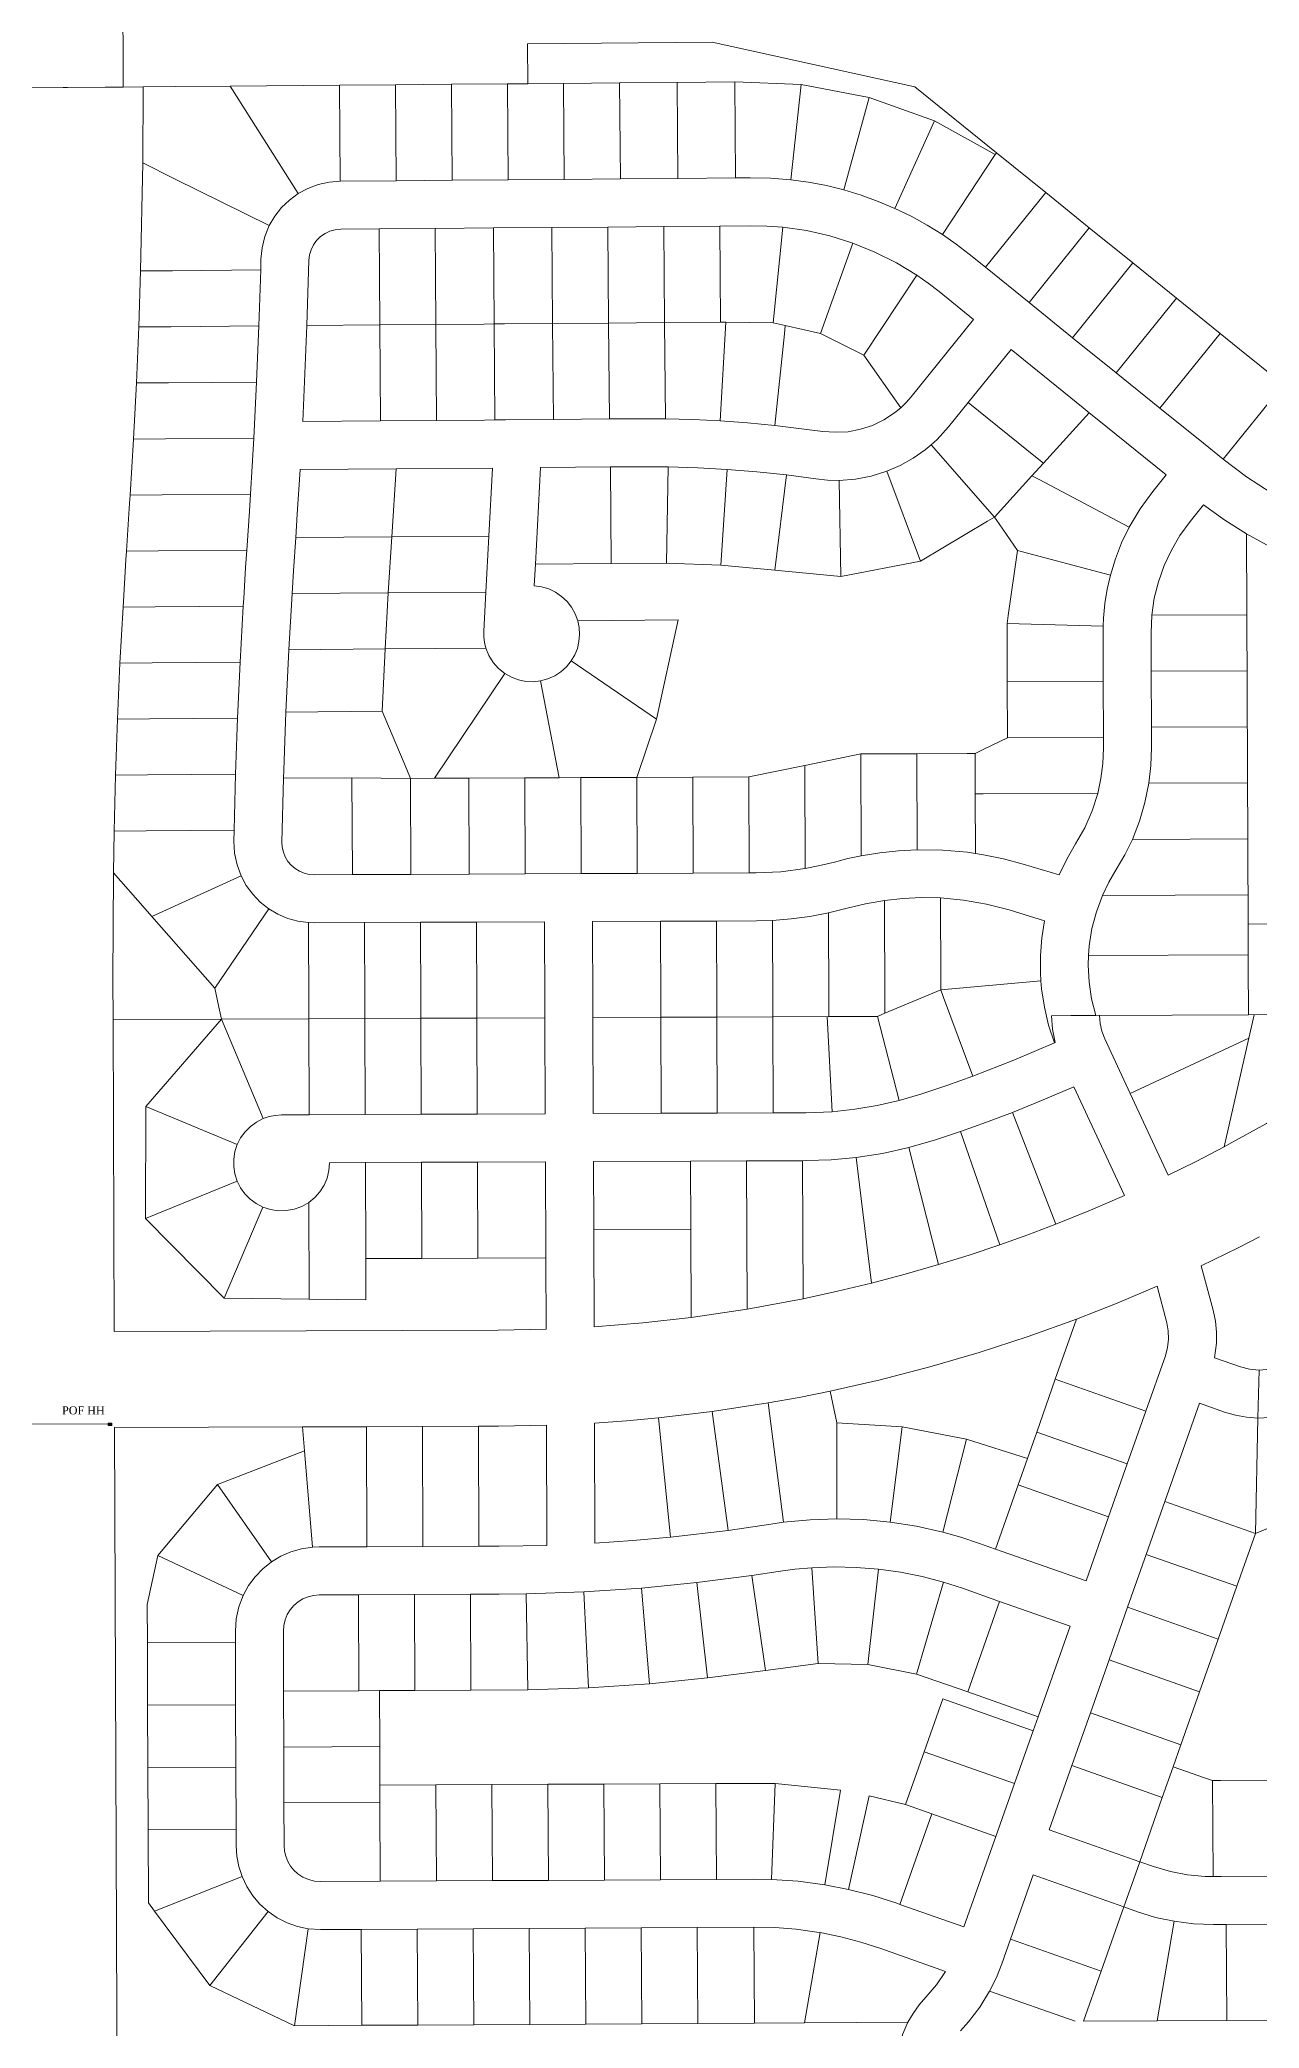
# Model space of a CAD drawing. Header units: feet. Extents: x 865220 to 2841409, y -2240498 to 948907.
# Drawn here: x 2838756 to 2840280, y 944791 to 947277 of the extents above; entities that cross this region are included whole.
import ezdxf
from ezdxf.enums import TextEntityAlignment as Align
from ezdxf.lldxf.tags import DXFTag

# ---------------------------------------------------------------- set-up
doc = ezdxf.new("R2010")
doc.units = ezdxf.units.FT
doc.header["$LTSCALE"] = 0.015
doc.header["$MEASUREMENT"] = 0
for name, color, linetype in [('Dakota County Parcels', 7, 'Continuous'), ('F1', 112, 'F1'), ('TELEPHONE STRUCT-EX', 30, 'Continuous'), ('TELEPHONE STRUCT-PROP', 6, 'Continuous')]:
    doc.layers.add(name, color=color, linetype=linetype)
doc.layers.add('RUNNING LINE (UNDERGROUND)', color=10, linetype='Continuous', lineweight=40)
doc.styles.add('Line', font='txt.shx', dxfattribs={"height": 3})
doc.styles.get("Standard").update_dxf_attribs({"font": 'times.ttf'})
doc.styles.add('Utilities', font='arial.ttf', dxfattribs={"height": 2.5})
tags = doc.linetypes.add('F1', pattern='A,15,-5,["F1",Line,S=1.5,R=0,X=0,Y=-1.5],-12', length=32).pattern_tags.tags
tags[6] = DXFTag(74, 10)

# ---------------------------------------------------------------- blocks, each defined once
blk = doc.blocks.new('EX HH')
at = {"lineweight": 5, "ltscale": 40, "true_color": 0xffffff}
h = blk.add_hatch(color=7, dxfattribs=at)
h.dxf.hatch_style = 1
h.paths.add_polyline_path([(-0.061, -0.031, 0.414214), (-0.046, -0.046), (0.046, -0.046, 0.414214), (0.061, -0.031), (0.061, 0.031, 0.414214), (0.046, 0.046), (-0.046, 0.046, 0.414214), (-0.061, 0.031)])
at = {"color": 30, "lineweight": 5, "const_width": 0.005, "flags": 128}
blk.add_lwpolyline([(-0.061, 0.031), (-0.061, -0.031, 0.414214), (-0.046, -0.046), (0.046, -0.046, 0.414214), (0.061, -0.031), (0.061, 0.031, 0.414214), (0.046, 0.046), (-0.046, 0.046, 0.414214)], format="xyb", close=True, dxfattribs=at)
at = {"layer": 'RUNNING LINE (UNDERGROUND)', "color": 7, "lineweight": 5, "flags": 128}
blk.add_lwpolyline([(-0.054, 0.031), (-0.054, -0.031, 0.414214), (-0.046, -0.038), (0.046, -0.038, 0.414214), (0.054, -0.031), (0.054, 0.031, 0.414214), (0.046, 0.038), (-0.046, 0.038, 0.414214)], format="xyb", close=True, dxfattribs=at)
at = {"layer": 'TELEPHONE STRUCT-PROP', "color": 30, "lineweight": 5, "style": 'Utilities'}
blk.add_text('HH', height=0.05, dxfattribs=at).set_placement((0, 0), align=Align.MIDDLE_CENTER)

msp = doc.modelspace()

# ---------------------------------------------------------------- linework, layer by layer
at = {"layer": 'Dakota County Parcels', "lineweight": 5}
for p, q in [((2838860.2, 947237.1), (2838859.7, 947370.7)), ((2839365.6, 947271.7), (2839596.5, 947273.7)), ((2839366, 947221.7), (2839365.6, 947271.7)), ((2839596.5, 947273.7), (2839850, 947217.8)), ((2838860.3, 947217.5), (2838860.2, 947237.1)), ((2838994.1, 947218.6), (2839130.8, 947219.8)), ((2839130.8, 947219.8), (2839200.7, 947220.4)), ((2839130.8, 947219.8), (2839131.8, 947099.8)), ((2839200.7, 947220.4), (2839270.7, 947221)), ((2839200.7, 947220.4), (2839201.7, 947100.4)), ((2839270.7, 947221), (2839340.7, 947221.5)), ((2839270.7, 947221), (2839271.7, 947101)), ((2839340.7, 947221.5), (2839366, 947221.7)), ((2839340.7, 947221.5), (2839341.7, 947101.6)), ((2839366, 947221.7), (2839410.7, 947222.1)), ((2839410.7, 947222.1), (2839480.8, 947222.7)), ((2839410.7, 947222.1), (2839411.7, 947102.2)), ((2839480.8, 947222.7), (2839552.8, 947223.3)), ((2839480.8, 947222.7), (2839481.8, 947102.7)), ((2839552.8, 947223.3), (2839624.8, 947223.9)), ((2839552.8, 947223.3), (2839553.8, 947103.3)), ((2839624.8, 947223.9), (2839707.7, 947220.8)), ((2839624.8, 947223.9), (2839625.8, 947103.9)), ((2839707.7, 947220.8), (2839694.7, 947101.6)), ((2839707.7, 947220.8), (2839792.9, 947204.6)), ((2838885.3, 947217.7), (2838743.3, 947216.5)), ((2838884.8, 947122.7), (2838885.3, 947217.7)), ((2838885.3, 947217.7), (2838925.3, 947218.1)), ((2838925.3, 947218.1), (2838994.1, 947218.6)), ((2838994.1, 947218.6), (2839079.1, 947084.3)), ((2839792.9, 947204.6), (2839761.3, 947088.9)), ((2839792.9, 947204.6), (2839874.5, 947175.2)), ((2839850, 947217.8), (2839951.9, 947135.4)), ((2839874.5, 947175.2), (2839825.1, 947065.9)), ((2839874.5, 947175.2), (2839950.5, 947133.3)), ((2838882.2, 946987.7), (2838884.8, 947122.7)), ((2838884.8, 947122.7), (2838924.6, 947103)), ((2839950.5, 947133.3), (2839884.5, 947033.1)), ((2839951.9, 947135.4), (2839950.5, 947133.3)), ((2839951.9, 947135.4), (2840013.6, 947085.6)), ((2838924.6, 947103), (2839043, 947044.3)), ((2839131.8, 947099.8), (2839201.7, 947100.4)), ((2839131.8, 947099.8), (2839131.8, 947099.8)), ((2839201.7, 947100.4), (2839271.7, 947101)), ((2839271.7, 947101), (2839341.7, 947101.6)), ((2839341.7, 947101.6), (2839411.7, 947102.2)), ((2839411.7, 947102.2), (2839481.8, 947102.7)), ((2839481.8, 947102.7), (2839553.8, 947103.3)), ((2839553.8, 947103.3), (2839625.8, 947103.9)), ((2839625.8, 947103.9), (2839644.2, 947104.1)), ((2840013.6, 947085.6), (2839938.2, 946992.3)), ((2840013.6, 947085.6), (2840068, 947041.7)), ((2839132.3, 947039.8), (2839180.2, 947040.2)), ((2839180.2, 947040.2), (2839250.2, 947040.8)), ((2839180.2, 947040.2), (2839181.2, 946920.2)), ((2839250.2, 947040.8), (2839323.1, 947041.4)), ((2839250.2, 947040.8), (2839251.2, 946920.8)), ((2839323.1, 947041.4), (2839396.1, 947042)), ((2839323.1, 947041.4), (2839324.1, 946921.4)), ((2839396.1, 947042), (2839466.1, 947042.6)), ((2839396.1, 947042), (2839397.1, 946922)), ((2839466.1, 947042.6), (2839536.1, 947043.2)), ((2839466.1, 947042.6), (2839467.1, 946922.6)), ((2839536.1, 947043.2), (2839606.1, 947043.8)), ((2839536.1, 947043.2), (2839537.1, 946923.2)), ((2839606.1, 947043.8), (2839607.1, 946923.8)), ((2839672.9, 946922.9), (2839684.9, 947042.3)), ((2839731.9, 946909.6), (2839772.3, 947022.6)), ((2840068, 947041.7), (2839992.7, 946948.3)), ((2840068, 947041.7), (2840122.5, 946997.7)), ((2839032.3, 946988.9), (2839032.6, 947002.4)), ((2839090.1, 946919.5), (2839092.6, 947000.9)), ((2839938.2, 946992.3), (2839918, 947008.6)), ((2840122.5, 946997.7), (2840047.1, 946904.3)), ((2840122.5, 946997.7), (2840176.9, 946953.7)), ((2838879.9, 946917.7), (2838882.2, 946987.7)), ((2838882.2, 946987.7), (2838922.2, 946988)), ((2838922.2, 946988), (2839032.3, 946988.9)), ((2839030, 946918.9), (2839032.3, 946988.9)), ((2839786.1, 946882.4), (2839852.4, 946982.4)), ((2839992.7, 946948.3), (2839938.2, 946992.3)), ((2839880.3, 946962), (2839923.4, 946927.1)), ((2840047.1, 946904.3), (2839992.7, 946948.3)), ((2840176.9, 946953.7), (2840101.6, 946860.4)), ((2840176.9, 946953.7), (2840231.4, 946909.7)), ((2839251.2, 946920.8), (2839181.2, 946920.2)), ((2839311.1, 946921.3), (2839251.2, 946920.8)), ((2839251.2, 946920.8), (2839252.2, 946800.8)), ((2839324.1, 946921.4), (2839311.1, 946921.3)), ((2839337.1, 946921.5), (2839324.1, 946921.4)), ((2839324.1, 946921.4), (2839325.1, 946801.5)), ((2839397.1, 946922), (2839337.1, 946921.5)), ((2839467.1, 946922.6), (2839397.1, 946922)), ((2839397.1, 946922), (2839398.1, 946802.1)), ((2839537.1, 946923.2), (2839467.1, 946922.6)), ((2839467.1, 946922.6), (2839468.1, 946802.7)), ((2839607.1, 946923.8), (2839537.1, 946923.2)), ((2839537.1, 946923.2), (2839538.1, 946802.8)), ((2839613.7, 946923.7), (2839606.4, 946800.3)), ((2839607.1, 946923.8), (2839607.1, 946923.8)), ((2839613.7, 946923.7), (2839607.1, 946923.8)), ((2839672.9, 946922.9), (2839613.7, 946923.7)), ((2839688, 946919.5), (2839672.9, 946922.9)), ((2839845.4, 946830.5), (2839923.4, 946927.1)), ((2838877, 946847.7), (2838879.9, 946917.7)), ((2838879.9, 946917.7), (2838919.9, 946918)), ((2838919.9, 946918), (2839030, 946918.9)), ((2839027.2, 946848.9), (2839030, 946918.9)), ((2839084.8, 946799.4), (2839090.1, 946919.5)), ((2839181.2, 946920.2), (2839090.1, 946919.5)), ((2839181.2, 946920.2), (2839182.2, 946800.3)), ((2839687, 946909.2), (2839675, 946794.7)), ((2839688, 946919.5), (2839687, 946909.2)), ((2839731.9, 946909.6), (2839688, 946919.5)), ((2839786.1, 946882.4), (2839731.9, 946909.6)), ((2840101.6, 946860.4), (2840047.1, 946904.3)), ((2840231.4, 946909.7), (2840156, 946816.4)), ((2840231.4, 946909.7), (2840253.7, 946891.7)), ((2839786.1, 946882.4), (2839832.2, 946816.7)), ((2839916.7, 946823.3), (2839970.1, 946889.4)), ((2840060.1, 946816.8), (2839970.1, 946889.4)), ((2840253.7, 946891.7), (2840310.7, 946845.7)), ((2838873.4, 946777.6), (2838877, 946847.7)), ((2838877, 946847.7), (2838917, 946848)), ((2838917, 946848), (2839027.2, 946848.9)), ((2839023.7, 946778.9), (2839027.2, 946848.9)), ((2840156, 946816.4), (2840101.6, 946860.4)), ((2839892.1, 946792.8), (2839916.7, 946823.3)), ((2840002.8, 946753.7), (2839916.7, 946823.3)), ((2840235.3, 946752.4), (2840310.7, 946845.7)), ((2839084.8, 946799.4), (2839182.2, 946800.3)), ((2839182.2, 946800.3), (2839252.2, 946800.8)), ((2839252.2, 946800.8), (2839312.1, 946801.3)), ((2839312.1, 946801.3), (2839325.1, 946801.5)), ((2839325.1, 946801.5), (2839338.1, 946801.6)), ((2839338.1, 946801.6), (2839398.1, 946802.1)), ((2839398.1, 946802.1), (2839468.1, 946802.7)), ((2839468.1, 946802.7), (2839502.9, 946802.9)), ((2839538.1, 946802.8), (2839502.9, 946802.9)), ((2839824.5, 946810.3), (2839832.2, 946816.7)), ((2840010.6, 946747.5), (2840067.8, 946810.5)), ((2840067.8, 946810.5), (2840060.1, 946816.8)), ((2840067.8, 946810.5), (2840075.6, 946804.2)), ((2840075.6, 946804.2), (2840164, 946732.8)), ((2840210.6, 946772.3), (2840156, 946816.4)), ((2838869.2, 946707.6), (2838873.4, 946777.6)), ((2838873.4, 946777.6), (2838913.5, 946778)), ((2838913.5, 946778), (2839023.7, 946778.9)), ((2839019.5, 946708.9), (2839023.7, 946778.9)), ((2839734.9, 946787.2), (2839675, 946794.7)), ((2839870.5, 946770.4), (2839877.9, 946777.2)), ((2839877.9, 946777.2), (2839892.1, 946792.8)), ((2840235.3, 946752.3), (2840210.6, 946772.3)), ((2839862.8, 946764.1), (2839870.5, 946770.4)), ((2839949.5, 946680.1), (2839870.5, 946770.4)), ((2839996.3, 946731.7), (2840010.6, 946747.5)), ((2840010.6, 946747.5), (2840002.8, 946753.7)), ((2839078, 946683.6), (2839081.5, 946739.4)), ((2839081.5, 946739.4), (2839201.8, 946740.4)), ((2839196.4, 946655.4), (2839201.8, 946740.4)), ((2839201.8, 946740.4), (2839322, 946741.4)), ((2839322, 946741.4), (2839317.4, 946656.4)), ((2839382.1, 946741.9), (2839375.6, 946621.1)), ((2839382.1, 946741.9), (2839469.4, 946742.7)), ((2839469.4, 946742.7), (2839503.4, 946742.9)), ((2839470.5, 946621.9), (2839469.4, 946742.7)), ((2839541.5, 946742.8), (2839503.4, 946742.9)), ((2839539.4, 946622.5), (2839541.5, 946742.8)), ((2839607.4, 946619.9), (2839615.5, 946739.6)), ((2839675.1, 946613.6), (2839689.3, 946732.7)), ((2839726.3, 946727.8), (2839689.3, 946732.7)), ((2839757.5, 946606), (2839755.4, 946726)), ((2839856.8, 946624.8), (2839814.9, 946737.3)), ((2839949.5, 946680.1), (2839996.3, 946731.7)), ((2839996.3, 946731.7), (2840005.5, 946726.9)), ((2840005.5, 946726.9), (2840117.7, 946667.3)), ((2840164, 946732.8), (2840147.2, 946712.1)), ((2838864.6, 946637.6), (2838868.5, 946697.4)), ((2838868.5, 946697.4), (2838869.2, 946707.6)), ((2838869.2, 946707.6), (2838909.3, 946707.9)), ((2838909.3, 946707.9), (2839019.5, 946708.9)), ((2839018.2, 946687.5), (2839019.5, 946708.9)), ((2839015, 946638.8), (2839018.2, 946687.5)), ((2839076.1, 946654.4), (2839078, 946683.6)), ((2839856.8, 946624.8), (2839940.8, 946674.9)), ((2839940.8, 946674.9), (2839949.5, 946680.1)), ((2839949.5, 946680.1), (2839955.3, 946671.6)), ((2840210.8, 946695.3), (2840193.9, 946674.4)), ((2839073.4, 946612.9), (2839076.1, 946654.4)), ((2839196.4, 946655.4), (2839076.1, 946654.4)), ((2839191.8, 946585.4), (2839196.4, 946655.4)), ((2839196.4, 946655.4), (2839317.4, 946656.4)), ((2839317.4, 946656.4), (2839313.6, 946586.4)), ((2839955.3, 946671.6), (2839978.3, 946638.1)), ((2840266.5, 946171.2), (2840264.6, 946659)), ((2838863.8, 946626.8), (2838860.2, 946567.5)), ((2838863.8, 946626.8), (2838864.6, 946637.6)), ((2838864.6, 946637.6), (2838904.7, 946637.9)), ((2838904.7, 946637.9), (2839015, 946638.8)), ((2839013.5, 946616.9), (2839015, 946638.8)), ((2839470.5, 946621.9), (2839539.4, 946622.5)), ((2839539.4, 946622.5), (2839607.4, 946619.9)), ((2839757.5, 946606), (2839856.8, 946624.8)), ((2839978.3, 946638.1), (2839966.7, 946557.2)), ((2839978.3, 946638.1), (2840094.3, 946607.5)), ((2839013.5, 946616.9), (2839011.1, 946578.4)), ((2839073.4, 946612.9), (2839071.5, 946584.4)), ((2839375.6, 946621.1), (2839374.1, 946594.1)), ((2839375.6, 946621.1), (2839470.5, 946621.9)), ((2839607.4, 946619.9), (2839675.1, 946613.6)), ((2839675.1, 946613.6), (2839757.5, 946606)), ((2839011.1, 946578.4), (2839010.5, 946568.8)), ((2839071.5, 946584.4), (2839067.5, 946514.3)), ((2839191.8, 946585.4), (2839071.5, 946584.4)), ((2839191.8, 946585.4), (2839187.7, 946515.3)), ((2839313.6, 946586.4), (2839191.8, 946585.4)), ((2839313.6, 946586.4), (2839311, 946537.4)), ((2838860.2, 946567.5), (2838856.4, 946497.5)), ((2838860.2, 946567.5), (2838900.3, 946567.9)), ((2838900.3, 946567.9), (2839010.5, 946568.8)), ((2839010.5, 946568.8), (2839006.7, 946498.8)), ((2839554, 946551.5), (2839428.6, 946550.5)), ((2839527.1, 946427.3), (2839554, 946551.5)), ((2839966.7, 946557.2), (2839965.3, 946547.2)), ((2840085.6, 946553.9), (2840085.2, 946543.9)), ((2840146.1, 946557.5), (2840145.1, 946535.3)), ((2840265, 946558), (2840146.1, 946557.5)), ((2839965.3, 946547.2), (2839965.3, 946537.2)), ((2839965.3, 946547.2), (2840085.2, 946543.9)), ((2839965.3, 946537.2), (2839965.3, 946474.2)), ((2840085.2, 946543.9), (2840085.1, 946535.1)), ((2840085.1, 946535.1), (2840085.1, 946533.9)), ((2840085.1, 946533.9), (2840085.3, 946474.7)), ((2840145.1, 946535.3), (2840145.3, 946487.4)), ((2838896.5, 946497.9), (2839006.7, 946498.8)), ((2839006.7, 946498.8), (2839003.5, 946428.7)), ((2839067.5, 946514.3), (2839063.9, 946436.3)), ((2839187.7, 946515.3), (2839067.5, 946514.3)), ((2839187.7, 946515.3), (2839184, 946437.3)), ((2839187.7, 946515.3), (2839313.6, 946516.4)), ((2839527.1, 946427.3), (2839420.4, 946500.3)), ((2838856.4, 946497.5), (2838853.3, 946427.5)), ((2838856.4, 946497.5), (2838896.5, 946497.9)), ((2839249.6, 946353.7), (2839337.4, 946484.4)), ((2839405.4, 946354.3), (2839382.2, 946475.2)), ((2839965.3, 946474.2), (2840085.3, 946474.7)), ((2839965.3, 946474.2), (2839965.6, 946404.2)), ((2840085.3, 946474.7), (2840085.6, 946404.7)), ((2840265.3, 946487.9), (2840145.3, 946487.4)), ((2840145.3, 946487.4), (2840145.5, 946417.4)), ((2838853.3, 946427.5), (2838850.9, 946357.5)), ((2838853.3, 946427.5), (2838893.4, 946427.8)), ((2838893.4, 946427.8), (2839003.5, 946428.7)), ((2839003.5, 946428.7), (2839001, 946358.7)), ((2839063.9, 946436.3), (2839061.2, 946363.9)), ((2839184, 946437.3), (2839063.9, 946436.3)), ((2839214.8, 946364.5), (2839184, 946437.3)), ((2839502.4, 946354.7), (2839527.1, 946427.3)), ((2839965.6, 946404.2), (2839935.2, 946389.5)), ((2839965.6, 946404.2), (2840085.6, 946404.7)), ((2840085.6, 946404.7), (2840085.6, 946391.2)), ((2840265.5, 946417.9), (2840145.5, 946417.4)), ((2840145.5, 946417.4), (2840145.6, 946391.5)), ((2839782.2, 946384), (2839712.3, 946369.7)), ((2839852.2, 946384.3), (2839782.2, 946384)), ((2839782.2, 946384), (2839782.8, 946256.8)), ((2839915.2, 946384.6), (2839852.2, 946384.3)), ((2839852.2, 946384.3), (2839852.7, 946264.3)), ((2839925.2, 946384.6), (2839915.2, 946384.6)), ((2839935.2, 946389.5), (2839925.2, 946384.6)), ((2839925.2, 946384.6), (2839925.4, 946334.1)), ((2838850.9, 946357.5), (2838849.1, 946287.5)), ((2838850.9, 946357.5), (2838890.9, 946357.8)), ((2838890.9, 946357.8), (2839001, 946358.7)), ((2839001, 946358.7), (2838999.2, 946288.7)), ((2839060.9, 946353.9), (2839058.9, 946273.8)), ((2839061.2, 946363.9), (2839060.9, 946353.9)), ((2839146.4, 946354.2), (2839060.9, 946353.9)), ((2839146.4, 946354.2), (2839147, 946233.2)), ((2839219.4, 946353.5), (2839146.4, 946354.2)), ((2839219.4, 946353.5), (2839214.8, 946364.5)), ((2839249.6, 946353.7), (2839219.4, 946353.5)), ((2839219.4, 946353.5), (2839219.9, 946233.5)), ((2839292.4, 946353.8), (2839249.6, 946353.7)), ((2839362.4, 946354.1), (2839292.4, 946353.8)), ((2839292.4, 946353.8), (2839292.9, 946233.8)), ((2839405.4, 946354.3), (2839362.4, 946354.1)), ((2839362.4, 946354.1), (2839362.9, 946234.1)), ((2839432.4, 946354.4), (2839405.4, 946354.3)), ((2839502.4, 946354.7), (2839432.4, 946354.4)), ((2839432.4, 946354.4), (2839432.9, 946234.4)), ((2839572.4, 946355), (2839502.4, 946354.7)), ((2839502.4, 946354.7), (2839502.9, 946234.7)), ((2839642.4, 946355.3), (2839572.4, 946355)), ((2839572.4, 946355), (2839572.9, 946235)), ((2839712.3, 946369.7), (2839642.4, 946355.3)), ((2839642.4, 946355.3), (2839642.9, 946235.3)), ((2839712.3, 946369.7), (2839712.9, 946240.7)), ((2839925.4, 946334.1), (2839935.4, 946334.1)), ((2839925.4, 946334.1), (2839925.8, 946259.7)), ((2839935.4, 946334.1), (2840078.5, 946334.7)), ((2840265.8, 946347.9), (2840142.3, 946347.4)), ((2838849.1, 946287.5), (2838848.2, 946235.5)), ((2838849.1, 946287.5), (2838889.1, 946287.8)), ((2838889.1, 946287.8), (2838999.2, 946288.7)), ((2838999.2, 946288.7), (2838998.9, 946275)), ((2840266.1, 946278), (2840121.8, 946277.3)), ((2839925.8, 946259.7), (2839915.8, 946261.1)), ((2839935.8, 946258.1), (2839925.8, 946259.7)), ((2838848.2, 946235.5), (2838847.5, 946101.8)), ((2838887.7, 946190.6), (2838848.2, 946235.5)), ((2838896.2, 946180.9), (2839007.8, 946231.7)), ((2839147, 946233.2), (2839099, 946233)), ((2839219.9, 946233.5), (2839147, 946233.2)), ((2839292.9, 946233.8), (2839219.9, 946233.5)), ((2839362.9, 946234.1), (2839292.9, 946233.8)), ((2839432.9, 946234.4), (2839362.9, 946234.1)), ((2839432.9, 946234.4), (2839502.9, 946234.7)), ((2839502.9, 946234.7), (2839572.9, 946235)), ((2839572.9, 946235), (2839642.9, 946235.3)), ((2839642.9, 946235.3), (2839651.7, 946235.4)), ((2839985.1, 946246.4), (2840030.1, 946232.9)), ((2839812.4, 946071.1), (2839811.8, 946200.8)), ((2839882.2, 946099.4), (2839881.8, 946204)), ((2840266.3, 946208), (2840084.4, 946207.2)), ((2838896.2, 946180.9), (2838887.7, 946190.6)), ((2838975, 946091.2), (2838896.2, 946180.9)), ((2838975, 946091.2), (2839042.6, 946190.4)), ((2839532, 946174.9), (2839601.9, 946175.2)), ((2839601.9, 946175.2), (2839651.9, 946175.4)), ((2839602.4, 946070.2), (2839601.9, 946175.2)), ((2839651.9, 946175.4), (2839671.9, 946175.9)), ((2839672.4, 946070.5), (2839671.9, 946175.9)), ((2839741.9, 946185.3), (2839765.4, 946191.1)), ((2839742.4, 946070.8), (2839741.9, 946185.3)), ((2839967.8, 946189), (2840012.1, 946175.6)), ((2839092, 946173.3), (2839099.3, 946173)), ((2839092.4, 946068), (2839092, 946173.3)), ((2839162, 946173.3), (2839099.3, 946173)), ((2839232, 946173.6), (2839162, 946173.3)), ((2839162.4, 946068.3), (2839162, 946173.3)), ((2839302, 946173.9), (2839232, 946173.6)), ((2839232.4, 946068.6), (2839232, 946173.6)), ((2839387, 946174.3), (2839302, 946173.9)), ((2839302.4, 946068.9), (2839302, 946173.9)), ((2839387.4, 946069.3), (2839387, 946174.3)), ((2839446.9, 946174.5), (2839532, 946174.9)), ((2839447.4, 946069.5), (2839446.9, 946174.5)), ((2839532.4, 946069.9), (2839532, 946174.9)), ((2840266.5, 946171.2), (2840266.6, 946145)), ((2840067, 946132.1), (2840066.7, 946120.1)), ((2840067.9, 946144.1), (2840067, 946132.1)), ((2840266.6, 946133), (2840067, 946132.1)), ((2840266.6, 946145), (2840266.6, 946133)), ((2840266.6, 946133), (2840266.7, 946121)), ((2838847.7, 946052), (2838847.5, 946101.8)), ((2840006.9, 946110.3), (2840007.4, 946100.3)), ((2840266.7, 946121), (2840266.9, 946058)), ((2838980, 946067.5), (2838975, 946091.2)), ((2839812.4, 946060), (2839882.3, 946089.4)), ((2839882.3, 946089.4), (2839882.2, 946099.4)), ((2839882.3, 946089.4), (2840007.4, 946100.3)), ((2839882.3, 946089.4), (2839885.9, 946079.6)), ((2839885.9, 946079.6), (2839922.3, 945981.4)), ((2840007.4, 946100.3), (2840008.3, 946090.3)), ((2838983.2, 946052.5), (2838847.7, 946052)), ((2838849.2, 945662), (2838847.7, 946052)), ((2838983.2, 946052.5), (2838888.6, 945943.3)), ((2838983.2, 946052.5), (2838980, 946067.5)), ((2839092.5, 946053), (2838983.2, 946052.5)), ((2839035.2, 945928.2), (2838983.2, 946052.5)), ((2839092.5, 946053), (2839092.4, 946068)), ((2839162.5, 946053.3), (2839092.5, 946053)), ((2839093, 945933), (2839092.5, 946053)), ((2839162.5, 946053.3), (2839162.4, 946068.3)), ((2839232.5, 946053.6), (2839162.5, 946053.3)), ((2839162.5, 946053.3), (2839163, 945933.3)), ((2839232.5, 946053.6), (2839232.4, 946068.6)), ((2839302.5, 946053.9), (2839232.5, 946053.6)), ((2839233, 945933.6), (2839232.5, 946053.6)), ((2839302.5, 946053.9), (2839302.4, 946068.9)), ((2839387.5, 946054.3), (2839302.5, 946053.9)), ((2839302.5, 946053.9), (2839303, 945933.9)), ((2839387.5, 946054.3), (2839387.4, 946069.3)), ((2839387.5, 946054.3), (2839388, 945934.3)), ((2839447.5, 946054.5), (2839447.4, 946069.5)), ((2839532.5, 946054.9), (2839447.5, 946054.5)), ((2839447.5, 946054.5), (2839448, 945934.5)), ((2839532.5, 946054.9), (2839532.4, 946069.9)), ((2839602.5, 946055.2), (2839532.5, 946054.9)), ((2839533, 945934.9), (2839532.5, 946054.9)), ((2839602.5, 946055.2), (2839602.4, 946070.2)), ((2839672.4, 946055.5), (2839602.5, 946055.2)), ((2839603, 945935.2), (2839602.5, 946055.2)), ((2839672.4, 946055.5), (2839672.4, 946070.5)), ((2839742.4, 946055.8), (2839672.4, 946055.5)), ((2839673, 945935.5), (2839672.4, 946055.5)), ((2839740.2, 946055.7), (2839746.7, 945936.9)), ((2839742.4, 946055.8), (2839742.4, 946070.8)), ((2839803.1, 946056), (2839742.4, 946055.8)), ((2839803.1, 946056), (2839812.4, 946060)), ((2839830.5, 945950.9), (2839803.1, 946056)), ((2839812.4, 946060), (2839812.4, 946071.1)), ((2840044.9, 946057), (2840020.6, 946056.9)), ((2840076, 946057.2), (2840044.9, 946057)), ((2840266.9, 946058), (2840076, 946057.2)), ((2840321.7, 946058.2), (2840266.9, 946058)), ((2840267.3, 946028.6), (2840274, 946058)), ((2840118.9, 945959.6), (2840087.2, 946028)), ((2840118.9, 945959.6), (2840267.3, 946028.6)), ((2840236.5, 945893), (2840267.3, 946028.6)), ((2840024.3, 946022.9), (2840025.2, 946023.3)), ((2839830.5, 945950.9), (2839857.2, 945958.7)), ((2840112.1, 945832.1), (2840048.8, 945968.1)), ((2840166.5, 945857.4), (2840118.9, 945959.6)), ((2838888.6, 945943.3), (2838888.2, 945803.4)), ((2838888.6, 945943.3), (2839003, 945895.9)), ((2839058.1, 945932.9), (2839093, 945933)), ((2839093, 945933), (2839163, 945933.3)), ((2839163, 945933.3), (2839233, 945933.6)), ((2839233, 945933.6), (2839303, 945933.9)), ((2839303, 945933.9), (2839388, 945934.3)), ((2839448, 945934.5), (2839533, 945934.9)), ((2839533, 945934.9), (2839603, 945935.2)), ((2839603, 945935.2), (2839673, 945935.5)), ((2839673, 945935.5), (2839713.7, 945935.6)), ((2839713.7, 945935.6), (2839746.7, 945936.9)), ((2839971.8, 945936), (2840026.3, 945796.3)), ((2839842.3, 945892), (2839875.8, 945901.7)), ((2839875.8, 945901.7), (2839907.1, 945912.2)), ((2839956.1, 945770.5), (2839907.1, 945912.2)), ((2839795.9, 945722.6), (2839776.6, 945879.6)), ((2839842.3, 945892), (2839879.4, 945745.7)), ((2839118.4, 945873.1), (2839163.2, 945873.3)), ((2839163.2, 945873.3), (2839233.2, 945873.6)), ((2839163.2, 945873.3), (2839163.7, 945753.3)), ((2839233.2, 945873.6), (2839303.2, 945873.9)), ((2839233.2, 945873.6), (2839233.7, 945753.6)), ((2839303.2, 945873.9), (2839388.2, 945874.3)), ((2839303.7, 945753.9), (2839303.2, 945873.9)), ((2839388.2, 945874.3), (2839388.6, 945754.3)), ((2839448.2, 945874.5), (2839569.7, 945875)), ((2839448.2, 945874.5), (2839448.5, 945789.5)), ((2839569.7, 945875), (2839639.7, 945875.3)), ((2839569.7, 945875), (2839570, 945790.1)), ((2839639.7, 945875.3), (2839709.6, 945875.6)), ((2839640.4, 945690.2), (2839639.7, 945875.3)), ((2839709.6, 945875.6), (2839714, 945875.7)), ((2839710.4, 945703.1), (2839709.6, 945875.6)), ((2839002.9, 945850.2), (2838888.2, 945803.4)), ((2838888.2, 945803.4), (2838986.5, 945703.7)), ((2838986.5, 945703.7), (2839034.9, 945817.7)), ((2839092.3, 945823.4), (2839092.8, 945702.5)), ((2839570, 945790.1), (2839448.5, 945789.5)), ((2839448.5, 945789.5), (2839449, 945668)), ((2839570, 945790.1), (2839570.5, 945679.8)), ((2839163.7, 945753.3), (2839233.7, 945753.6)), ((2839163.7, 945753.3), (2839163.9, 945701.7)), ((2839233.7, 945753.6), (2839303.7, 945753.9)), ((2839303.7, 945753.9), (2839388.6, 945754.3)), ((2839388.6, 945754.3), (2839389, 945665)), ((2840207.9, 945744.2), (2840254, 945766.8)), ((2840207.9, 945744.2), (2840222.7, 945688.7)), ((2838986.5, 945703.7), (2839092.8, 945702.5)), ((2839640.4, 945690.2), (2839710.4, 945703.1)), ((2840164.8, 945673.2), (2840152.6, 945718.8)), ((2839092.8, 945702.5), (2839163.9, 945701.7)), ((2839570.5, 945679.8), (2839640.4, 945690.2)), ((2838849.2, 945662), (2839329.1, 945663.8)), ((2839329.1, 945663.8), (2839389, 945665)), ((2840052, 945677.6), (2840025.5, 945602.5)), ((2840163.1, 945631.9), (2840138.7, 945562.6)), ((2840224.5, 945629.4), (2840226.9, 945647.4)), ((2840224.5, 945629.4), (2840257, 945617.9)), ((2840025.5, 945602.5), (2840002.2, 945536.5)), ((2840138.7, 945562.6), (2840025.5, 945602.5)), ((2839529.5, 945554.3), (2839596.6, 945562.2)), ((2839544.6, 945405.1), (2839529.5, 945554.3)), ((2839596.6, 945562.2), (2839666.6, 945572.9)), ((2839596.6, 945562.2), (2839616.6, 945413.6)), ((2839666.6, 945572.9), (2839685.7, 945423.7)), ((2840138.7, 945562.6), (2840115.4, 945496.6)), ((2840162.5, 945449.6), (2840205.8, 945572.4)), ((2840205.8, 945572.4), (2840237, 945561.3)), ((2838849.7, 945542), (2839084.7, 945542.9)), ((2839084.7, 945542.9), (2839164.5, 945543.2)), ((2839084.7, 945542.9), (2839087.2, 945512.9)), ((2839164.5, 945543.2), (2839234.5, 945543.5)), ((2839165, 945393.2), (2839164.5, 945543.2)), ((2839234.5, 945543.5), (2839304.5, 945543.7)), ((2839234.5, 945543.5), (2839235, 945393.5)), ((2839304.5, 945543.7), (2839329.6, 945543.8)), ((2839305, 945393.7), (2839304.5, 945543.7)), ((2839329.6, 945543.8), (2839389.4, 945544.9)), ((2839389.4, 945544.9), (2839390, 945394.9)), ((2839449.4, 945547.8), (2839450, 945397.6)), ((2839752.4, 945428), (2839752.2, 945548)), ((2839834.1, 945542.9), (2839752.2, 945548)), ((2839834.1, 945542.9), (2839819.1, 945423.9)), ((2839914.6, 945527.6), (2839834.1, 945542.9)), ((2840002.2, 945536.5), (2839990.6, 945503.5)), ((2840002.2, 945536.5), (2840115.4, 945496.6)), ((2838978.5, 945470.8), (2839087.2, 945512.9)), ((2839087.2, 945512.9), (2839097, 945392.6)), ((2839884.8, 945411.4), (2839914.6, 945527.6)), ((2839914.6, 945527.6), (2839990.6, 945503.5)), ((2839979, 945470.5), (2839990.6, 945503.5)), ((2840115.4, 945496.6), (2840092.1, 945430.6)), ((2838978.5, 945470.8), (2838903.9, 945382.2)), ((2839045.7, 945374.2), (2838978.5, 945470.8)), ((2839950.7, 945390.3), (2839979, 945470.5)), ((2839979, 945470.5), (2840092.1, 945430.6)), ((2840386.2, 945456.1), (2840275.6, 945409.7)), ((2840092.1, 945430.6), (2840063.9, 945350.4)), ((2840139.2, 945383.6), (2840162.5, 945449.6)), ((2839544.6, 945405.1), (2839616.6, 945413.6)), ((2839616.6, 945413.6), (2839669.7, 945421.4)), ((2839685.7, 945423.7), (2839669.7, 945421.4)), ((2838903.9, 945382.2), (2838890.5, 945320.8)), ((2839010.5, 945332.4), (2838903.9, 945382.2)), ((2839105.2, 945393), (2839097, 945392.6)), ((2839165, 945393.2), (2839105.2, 945393)), ((2839235, 945393.5), (2839165, 945393.2)), ((2839305, 945393.7), (2839235, 945393.5)), ((2839330.2, 945393.8), (2839305, 945393.7)), ((2839330.2, 945393.8), (2839390, 945394.9)), ((2839929.4, 945397.8), (2839950.7, 945390.3)), ((2839950.7, 945390.3), (2840063.9, 945350.4)), ((2840115.9, 945317.6), (2840139.2, 945383.6)), ((2839577.4, 945348.3), (2839646, 945357.1)), ((2839646, 945357.1), (2839679.1, 945362.1)), ((2839663.2, 945238.4), (2839646, 945357.1)), ((2839729.2, 945247.2), (2839721, 945366.9)), ((2839791.2, 945245.9), (2839804.3, 945365.2)), ((2839154.4, 945333.2), (2839105.4, 945333)), ((2839224.4, 945333.4), (2839154.4, 945333.2)), ((2839154.9, 945213.2), (2839154.4, 945333.2)), ((2839294.4, 945333.7), (2839224.4, 945333.4)), ((2839224.9, 945213.5), (2839224.4, 945333.4)), ((2839330.4, 945333.9), (2839294.4, 945333.7)), ((2839294.9, 945213.7), (2839294.4, 945333.7)), ((2839330.4, 945333.9), (2839364, 945334.2)), ((2839364, 945334.2), (2839436.2, 945336.7)), ((2839364, 945334.2), (2839366.3, 945214.3)), ((2839436.2, 945336.7), (2839508.2, 945341.5)), ((2839436.2, 945336.7), (2839442.2, 945216.9)), ((2839508.2, 945341.5), (2839577.4, 945348.3)), ((2839508.2, 945341.5), (2839518.1, 945221.9)), ((2839590.9, 945229.1), (2839577.4, 945348.3)), ((2839852, 945233.7), (2839885.9, 945348.8)), ((2839909.4, 945341.3), (2839885.9, 945348.8)), ((2839909.4, 945341.3), (2839955.9, 945324.9)), ((2838890.7, 945273.2), (2838890.5, 945320.8)), ((2839916, 945211.7), (2839955.9, 945324.9)), ((2839955.9, 945324.9), (2840043.9, 945293.8)), ((2840092.6, 945251.6), (2840115.9, 945317.6)), ((2839000.7, 945273.6), (2839000.6, 945287.6)), ((2839060.9, 945212.8), (2839060.6, 945287.8)), ((2840043.9, 945293.8), (2840004, 945180.7)), ((2838890.7, 945273.2), (2839000.7, 945273.6)), ((2838891, 945195.2), (2838890.7, 945273.2)), ((2839001, 945195.7), (2839000.7, 945273.6)), ((2839590.9, 945229.1), (2839663.2, 945238.4)), ((2839729.2, 945247.2), (2839663.2, 945238.4)), ((2839791.2, 945245.9), (2839729.2, 945247.2)), ((2839852, 945233.7), (2839791.2, 945245.9)), ((2839916, 945211.7), (2839852, 945233.7)), ((2840069.4, 945185.6), (2840092.6, 945251.6)), ((2839060.9, 945212.8), (2839154.9, 945213.2)), ((2839061.2, 945142.8), (2839060.9, 945212.8)), ((2839154.9, 945213.2), (2839180.9, 945213.3)), ((2839224.9, 945213.5), (2839180.9, 945213.3)), ((2839180.9, 945213.3), (2839181.2, 945143.3)), ((2839294.9, 945213.7), (2839224.9, 945213.5)), ((2839366.3, 945214.3), (2839294.9, 945213.7)), ((2839442.2, 945216.9), (2839366.3, 945214.3)), ((2839518.1, 945221.9), (2839442.2, 945216.9)), ((2839590.9, 945229.1), (2839518.1, 945221.9)), ((2840004, 945180.7), (2839916, 945211.7)), ((2838891, 945195.2), (2839001, 945195.7)), ((2838891.3, 945117.2), (2838891, 945195.2)), ((2839001.3, 945117.7), (2839001, 945195.7)), ((2839884.7, 945203), (2839861.4, 945137)), ((2839884.7, 945203), (2839997.8, 945163.1)), ((2840046.1, 945119.6), (2840069.4, 945185.6)), ((2839997.8, 945163.1), (2839974.5, 945097.1)), ((2840004, 945180.7), (2839997.8, 945163.1)), ((2839181.2, 945143.3), (2839061.2, 945142.8)), ((2839061.4, 945072.9), (2839061.2, 945142.8)), ((2839181.2, 945143.3), (2839181.3, 945095.1)), ((2839861.4, 945137), (2839838.1, 945071)), ((2839861.4, 945137), (2839974.5, 945097.1)), ((2838891.3, 945117.2), (2839001.3, 945117.7)), ((2838891.6, 945039.3), (2838891.3, 945117.2)), ((2839001.6, 945039.7), (2839001.3, 945117.7)), ((2840017.8, 945039.4), (2840046.1, 945119.6)), ((2840212, 945104.4), (2840172.8, 945118.2)), ((2839181.3, 945095.1), (2839251.3, 945095.4)), ((2839181.3, 945095.1), (2839181.4, 945073.3)), ((2839251.3, 945095.4), (2839321.3, 945095.8)), ((2839251.3, 945095.4), (2839252, 944975.5)), ((2839321.3, 945095.8), (2839391.3, 945096.2)), ((2839321.3, 945095.8), (2839322, 944975.9)), ((2839391.3, 945096.2), (2839461.3, 945096.6)), ((2839391.3, 945096.2), (2839392, 944976.2)), ((2839461.3, 945096.6), (2839531.3, 945097)), ((2839461.3, 945096.6), (2839462, 944976.6)), ((2839531.3, 945097), (2839601.3, 945097.4)), ((2839531.3, 945097), (2839532, 944977)), ((2839601.3, 945097.4), (2839675.3, 945097.2)), ((2839601.3, 945097.4), (2839602, 944977.4)), ((2839675.3, 945097.2), (2839670.9, 944977.3)), ((2839756.9, 945089), (2839675.3, 945097.2)), ((2839737.4, 944970.6), (2839756.9, 945089)), ((2839766.8, 944964.9), (2839793, 945082)), ((2839793, 945082), (2839838.1, 945071)), ((2839974.5, 945097.1), (2839951.3, 945031.1)), ((2840222, 945100.9), (2840212, 945104.4)), ((2840232, 945101), (2840222, 945100.9)), ((2840222, 945100.9), (2840222.7, 944980.9)), ((2840292, 945101.3), (2840232, 945101)), ((2839181.4, 945073.3), (2839061.4, 945072.9)), ((2839061.6, 945019.5), (2839061.4, 945072.9)), ((2839181.4, 945073.3), (2839181.8, 944975.1)), ((2839871.1, 945059.4), (2839831.2, 944946.2)), ((2839838.1, 945071), (2839871.1, 945059.4)), ((2839871.1, 945059.4), (2839951.3, 945031.1)), ((2838891.6, 945039.3), (2839001.6, 945039.7)), ((2838891.9, 944948), (2838891.6, 945039.3)), ((2839001.6, 945019.2), (2839001.6, 945039.7)), ((2839951.3, 945031.1), (2839911.3, 944917.9)), ((2839997.9, 944982.9), (2839969.6, 944902.7)), ((2840148.3, 944993.4), (2840131, 944999.5)), ((2838899.7, 944937.6), (2839009, 944980.9)), ((2839106.9, 944974.6), (2839181.8, 944975.1)), ((2839181.8, 944975.1), (2839252, 944975.5)), ((2839252, 944975.5), (2839322, 944975.9)), ((2839322, 944975.9), (2839392, 944976.2)), ((2839392, 944976.2), (2839462, 944976.6)), ((2839462, 944976.6), (2839532, 944977)), ((2839532, 944977), (2839602, 944977.4)), ((2839602, 944977.4), (2839648.3, 944977.7)), ((2839670.9, 944977.3), (2839648.3, 944977.7)), ((2839766.8, 944964.9), (2839737.4, 944970.6)), ((2840212.7, 944981.1), (2840222.7, 944980.9)), ((2840232.7, 944981), (2840222.7, 944980.9)), ((2840292.7, 944981.3), (2840232.7, 944981)), ((2838891.9, 944948), (2838899.7, 944937.6)), ((2838899.7, 944937.6), (2838968.8, 944844.8)), ((2839041.7, 944937.2), (2838968.8, 944844.8)), ((2839827.5, 944947.5), (2839831.2, 944946.2)), ((2839831.2, 944946.2), (2839911.3, 944917.9)), ((2840128.3, 944936.8), (2840111, 944943)), ((2839074.6, 944794.5), (2839091.8, 944915.7)), ((2839091.8, 944915.7), (2839107.2, 944914.7)), ((2839107.2, 944914.7), (2839158, 944914.9)), ((2839158, 944914.9), (2839227.9, 944915.3)), ((2839158.6, 944795), (2839158, 944914.9)), ((2839227.9, 944915.3), (2839297.9, 944915.7)), ((2839228.6, 944795.3), (2839227.9, 944915.3)), ((2839297.9, 944915.7), (2839367.9, 944916.1)), ((2839298.6, 944795.7), (2839297.9, 944915.7)), ((2839367.9, 944916.1), (2839437.9, 944916.5)), ((2839368.6, 944796.1), (2839367.9, 944916.1)), ((2839437.9, 944916.5), (2839507.9, 944916.9)), ((2839438.6, 944796.5), (2839437.9, 944916.5)), ((2839507.9, 944916.9), (2839577.9, 944917.3)), ((2839508.6, 944796.9), (2839507.9, 944916.9)), ((2839577.9, 944917.3), (2839648.6, 944917.7)), ((2839578.6, 944797.3), (2839577.9, 944917.3)), ((2839649.3, 944797.7), (2839648.6, 944917.7)), ((2839712, 944798.1), (2839731.6, 944910.8)), ((2839731.6, 944910.8), (2839727.6, 944911.4)), ((2840152.6, 944800.5), (2840174, 944925)), ((2840239.2, 944921), (2840223, 944920.9)), ((2840309.2, 944921.4), (2840239.2, 944921)), ((2840239.9, 944801), (2840239.2, 944921)), ((2839807.5, 944890.9), (2839888.4, 944862.4)), ((2839969.6, 944902.7), (2839958.8, 944872)), ((2838968.8, 944844.8), (2839074.6, 944794.5)), ((2840050.5, 944800), (2839943.4, 944837.7)), ((2839074.6, 944794.5), (2839158.6, 944795)), ((2839158.6, 944795), (2839228.6, 944795.3)), ((2839228.6, 944795.3), (2839298.6, 944795.7)), ((2839298.6, 944795.7), (2839368.6, 944796.1)), ((2839368.6, 944796.1), (2839438.6, 944796.5)), ((2839438.6, 944796.5), (2839508.6, 944796.9)), ((2839508.6, 944796.9), (2839578.6, 944797.3)), ((2839578.6, 944797.3), (2839649.3, 944797.7)), ((2839649.3, 944797.7), (2839712, 944798.1)), ((2839712, 944798.1), (2839841.3, 944798.8)), ((2840060.6, 944800), (2840152.6, 944800.5)), ((2840152.6, 944800.5), (2840239.9, 944801)), ((2840239.9, 944801), (2840309.9, 944801.4))]:
    msp.add_line(p, q, dxfattribs=at)
for points in [[(2838860.3, 947217.5), (2838785.3, 947216.9), (2838743.3, 947216.5)], [(2839131.8, 947099.8), (2839117.9, 947098.7), (2839104.3, 947095.8), (2839091.3, 947090.9), (2839079.1, 947084.3)], [(2839694.7, 947101.6), (2839669.5, 947103.6), (2839644.2, 947104.1)], [(2839761.3, 947088.9), (2839739.3, 947094.3), (2839717.1, 947098.5), (2839694.7, 947101.6)], [(2839079.1, 947084.3), (2839068.1, 947076.3), (2839058.3, 947066.8), (2839049.9, 947056), (2839043, 947044.3)], [(2839825.1, 947065.9), (2839804.2, 947074.7), (2839782.9, 947082.3), (2839761.3, 947088.9)], [(2839884.5, 947033.1), (2839865.3, 947045.1), (2839845.5, 947056), (2839825.1, 947065.9)], [(2839043, 947044.3), (2839037.5, 947030.9), (2839034.1, 947016.8), (2839032.6, 947002.4)], [(2839132.3, 947039.8), (2839125.5, 947039.2), (2839118.9, 947037.4), (2839112.7, 947034.5), (2839107.1, 947030.7), (2839102.2, 947025.9), (2839098.2, 947020.3), (2839095.3, 947014.2), (2839093.4, 947007.7), (2839092.6, 947000.9)], [(2839606.1, 947043.8), (2839644.7, 947044.1), (2839644.7, 947044.1)], [(2839684.9, 947042.3), (2839664.8, 947043.7), (2839644.7, 947044.1)], [(2839772.3, 947022.6), (2839743.7, 947031.5), (2839714.5, 947038.1), (2839684.9, 947042.3)], [(2839852.4, 946982.4), (2839826.8, 946997.9), (2839800.1, 947011.3), (2839772.3, 947022.6)], [(2839918, 947008.6), (2839901.5, 947021.3), (2839884.5, 947033.1)], [(2839880.3, 946962), (2839866.6, 946972.5), (2839852.4, 946982.4)], [(2839832.2, 946816.7), (2839839.1, 946823.3), (2839845.4, 946830.5)], [(2839606.4, 946800.3), (2839572.3, 946801.9), (2839538.1, 946802.8)], [(2839675, 946794.7), (2839640.7, 946797.9), (2839606.4, 946800.3)], [(2839734.9, 946787.2), (2839750.7, 946786), (2839766.5, 946786.8), (2839782, 946789.8), (2839797, 946794.7), (2839811.3, 946801.6), (2839824.5, 946810.3)], [(2839814.9, 946737.3), (2839831.7, 946744.6), (2839847.8, 946753.5), (2839862.8, 946764.1)], [(2840235.3, 946752.4), (2840264.6, 946730.4), (2840295.4, 946710.5)], [(2839615.5, 946739.6), (2839578.6, 946741.7), (2839541.5, 946742.8)], [(2839689.3, 946732.7), (2839652.5, 946736.6), (2839615.5, 946739.6)], [(2839726.3, 946727.8), (2839740.8, 946726.3), (2839755.4, 946726)], [(2839755.4, 946726), (2839775.6, 946727.5), (2839795.5, 946731.3), (2839814.9, 946737.3)], [(2840147.2, 946712.1), (2840131.4, 946690.4), (2840117.7, 946667.3)], [(2840193.9, 946674.4), (2840181.3, 946657.2), (2840170.5, 946638.8), (2840161.4, 946619.5), (2840154.3, 946599.3), (2840149.2, 946578.6), (2840146.1, 946557.5)], [(2840210.8, 946695.3), (2840237.2, 946676.4), (2840264.6, 946659)], [(2840117.7, 946667.3), (2840108.4, 946648), (2840100.6, 946628), (2840094.3, 946607.5)], [(2840264.6, 946659), (2840297.6, 946640.7), (2840331.6, 946624.6), (2840366.7, 946610.8)], [(2840094.3, 946607.5), (2840090.3, 946589.8), (2840087.4, 946571.9), (2840085.6, 946553.9)], [(2839428.6, 946550.5), (2839425.4, 946559.2), (2839420.9, 946567.3), (2839415.2, 946574.6), (2839408.4, 946581), (2839400.7, 946586.2), (2839392.3, 946590.2), (2839383.3, 946592.8), (2839374.1, 946594.1)], [(2839420.4, 946500.3), (2839424.8, 946507.8), (2839428.1, 946516), (2839430.1, 946524.5), (2839430.9, 946533.2), (2839430.4, 946541.9), (2839428.6, 946550.5)], [(2839311, 946537.4), (2839311, 946530.3), (2839311.9, 946523.3), (2839313.6, 946516.4)], [(2839313.6, 946516.4), (2839317.4, 946507), (2839322.8, 946498.3), (2839329.5, 946490.7), (2839337.4, 946484.4)], [(2839382.2, 946475.2), (2839391.2, 946477.7), (2839399.8, 946481.6), (2839407.6, 946486.7), (2839414.5, 946493), (2839420.4, 946500.3)], [(2839337.4, 946484.4), (2839345.6, 946479.8), (2839354.4, 946476.5), (2839363.5, 946474.6), (2839372.9, 946474.2), (2839382.2, 946475.2)], [(2840078.5, 946334.7), (2840082.5, 946353.3), (2840084.9, 946372.2), (2840085.6, 946391.2)], [(2840142.3, 946347.4), (2840144.8, 946369.4), (2840145.6, 946391.5)], [(2840050.9, 946271.7), (2840062.3, 946291.7), (2840071.5, 946312.8), (2840078.5, 946334.7)], [(2840121.8, 946277.3), (2840130.7, 946300.1), (2840137.5, 946323.5), (2840142.3, 946347.4)], [(2838998.9, 946275), (2838999.7, 946260.1), (2839002.7, 946245.6), (2839007.8, 946231.7)], [(2840101.4, 946239.4), (2840112.3, 946258), (2840121.8, 946277.3)], [(2839058.9, 946273.8), (2839059.3, 946267.4), (2839060.6, 946261.2), (2839063, 946255.3), (2839066.3, 946249.8), (2839070.4, 946245), (2839075.2, 946240.8), (2839080.6, 946237.4), (2839086.5, 946235), (2839092.7, 946233.5), (2839099, 946233)], [(2839782.8, 946256.8), (2839766, 946253.2), (2839749.3, 946248.9)], [(2839852.7, 946264.3), (2839829.3, 946263.1), (2839806, 946260.6), (2839782.8, 946256.8)], [(2839915.8, 946261.1), (2839884.3, 946263.9), (2839852.7, 946264.3)], [(2839985.1, 946246.4), (2839960.6, 946253), (2839935.8, 946258.1)], [(2840050.9, 946271.7), (2840039.7, 946252.7), (2840030.1, 946232.9)], [(2839007.8, 946231.7), (2839014.3, 946219.6), (2839022.4, 946208.6), (2839031.8, 946198.8), (2839042.6, 946190.4)], [(2839651.7, 946235.4), (2839682.4, 946236.8), (2839712.9, 946240.7)], [(2839712.9, 946240.7), (2839731.2, 946244.4), (2839749.3, 946248.9)], [(2840101.4, 946239.4), (2840092.2, 946223.6), (2840084.4, 946207.2)], [(2839811.8, 946200.8), (2839788.4, 946196.7), (2839765.4, 946191.1)], [(2839881.8, 946204), (2839858.4, 946204.4), (2839835.1, 946203.4), (2839811.8, 946200.8)], [(2839967.8, 946189), (2839939.6, 946196.3), (2839910.8, 946201.3), (2839881.8, 946204)], [(2840084.4, 946207.2), (2840076.8, 946186.7), (2840071.3, 946165.7), (2840067.9, 946144.1)], [(2839042.6, 946190.4), (2839053.9, 946183.7), (2839066.1, 946178.5), (2839078.9, 946175), (2839092, 946173.3)], [(2839671.9, 946175.9), (2839695.4, 946177.8), (2839718.8, 946180.9), (2839741.9, 946185.3)], [(2840012.1, 946175.6), (2840008.7, 946154), (2840006.9, 946132.2), (2840006.9, 946110.3)], [(2840266.5, 946171.2), (2840402.8, 946172.4), (2840403.5, 946172.4)], [(2840066.7, 946120.1), (2840067.7, 946098.9), (2840070.9, 946077.8), (2840076, 946057.2)], [(2840008.3, 946090.3), (2840011.8, 946067.4), (2840017.1, 946044.9), (2840024.3, 946022.9)], [(2840020.6, 946056.9), (2840021.8, 946040), (2840025.2, 946023.3)], [(2840080.6, 946057.2), (2840081.4, 946047.2), (2840083.6, 946037.4), (2840087.2, 946028)], [(2839922.3, 945981.4), (2839973.6, 946001.3), (2840024.3, 946022.9)], [(2839857.2, 945958.7), (2839889.8, 945969.7), (2839922.3, 945981.4)], [(2839971.8, 945936), (2840010.5, 945951.6), (2840048.8, 945968.1)], [(2839035.2, 945928.2), (2839026.9, 945923.9), (2839019.4, 945918.4), (2839012.7, 945911.8), (2839007.2, 945904.2), (2839003, 945895.9)], [(2839058.1, 945932.9), (2839050.3, 945932.3), (2839042.7, 945930.8), (2839035.2, 945928.2)], [(2839746.7, 945936.9), (2839774.9, 945939.9), (2839802.9, 945944.6), (2839830.5, 945950.9)], [(2839907.1, 945912.2), (2839939.6, 945923.8), (2839971.8, 945936)], [(2840236.5, 945893), (2840242.4, 945896.2), (2840289.3, 945922.3), (2840314.3, 945937)], [(2839003, 945895.9), (2839000.1, 945887), (2838998.6, 945877.7), (2838998.6, 945868.4), (2839000, 945859.1), (2839002.9, 945850.2)], [(2839714, 945875.7), (2839745.3, 945876.7), (2839776.6, 945879.6)], [(2839776.6, 945879.6), (2839809.6, 945884.8), (2839842.3, 945892)], [(2840166.5, 945857.4), (2840201.7, 945874.8), (2840236.5, 945893)], [(2839092.3, 945823.4), (2839099.9, 945829.5), (2839106.3, 945836.8), (2839111.5, 945845), (2839115.3, 945854), (2839117.6, 945863.4), (2839118.4, 945873.1)], [(2839002.9, 945850.2), (2839007.1, 945841.8), (2839012.5, 945834.2), (2839019.1, 945827.5), (2839026.6, 945822), (2839034.9, 945817.7)], [(2840026.3, 945796.3), (2840069.4, 945813.7), (2840112.1, 945832.1)], [(2839034.9, 945817.7), (2839044.4, 945814.5), (2839054.3, 945813), (2839064.3, 945813.2), (2839074.2, 945815), (2839083.6, 945818.4), (2839092.3, 945823.4)], [(2839956.1, 945770.5), (2839991.3, 945783), (2840026.3, 945796.3)], [(2840254, 945766.8), (2840254, 945766.9), (2840280.6, 945780.6)], [(2839879.4, 945745.7), (2839917.9, 945757.7), (2839956.1, 945770.5)], [(2839795.9, 945722.6), (2839837.8, 945733.7), (2839879.4, 945745.7)], [(2839710.4, 945703.1), (2839753.3, 945712.4), (2839795.9, 945722.6)], [(2840052, 945677.6), (2840102.6, 945697.5), (2840152.6, 945718.8)], [(2839449, 945668), (2839509.8, 945672.9), (2839570.5, 945679.8)], [(2840226.9, 945647.4), (2840227, 945661.3), (2840225.6, 945675.1), (2840222.7, 945688.7)], [(2839666.6, 945572.9), (2839705.3, 945579.8), (2839744, 945587.5), (2839806.6, 945601.7), (2839868.8, 945617.8), (2839930.5, 945635.8), (2839991.6, 945655.8), (2840052, 945677.6)], [(2840163.1, 945631.9), (2840165.9, 945642), (2840167.1, 945652.4), (2840166.7, 945662.9), (2840164.8, 945673.2)], [(2840257, 945617.9), (2840268.3, 945614.9), (2840280.1, 945613.9)], [(2840280.1, 945613.9), (2840279.4, 945583.9), (2840279.4, 945583.9)], [(2840280.1, 945613.9), (2840289.5, 945614.5), (2840298.7, 945616.4), (2840307.6, 945619.5), (2840316, 945623.8)], [(2839752.2, 945548), (2839744, 945587.5), (2839744, 945587.5)], [(2840279.4, 945583.9), (2840278.8, 945553.9), (2840278.8, 945553.9)], [(2839449.4, 945547.8), (2839489.5, 945550.7), (2839529.5, 945554.3)], [(2840237, 945561.3), (2840250.6, 945557.4), (2840264.6, 945554.9), (2840278.8, 945553.9), (2840278.8, 945553.9)], [(2840278.8, 945553.9), (2840275.6, 945409.7), (2840275.6, 945409.7)], [(2840278.8, 945553.9), (2840293.3, 945554.6), (2840307.6, 945556.8), (2840321.6, 945560.7), (2840335.1, 945566.1)], [(2838852.8, 944733.2), (2838852.5, 944807.8), (2838849.7, 945542)], [(2840162.5, 945449.6), (2840275.6, 945409.7), (2840275.6, 945409.7)], [(2839450, 945397.6), (2839497.4, 945400.8), (2839544.6, 945405.1)], [(2839752.4, 945428), (2839719, 945426.9), (2839685.7, 945423.7)], [(2839819.1, 945423.9), (2839785.8, 945427), (2839752.4, 945428)], [(2839884.8, 945411.4), (2839852.1, 945418.7), (2839819.1, 945423.9)], [(2839929.4, 945397.8), (2839907.2, 945405.1), (2839884.8, 945411.4)], [(2840275.6, 945409.7), (2840252.3, 945343.7), (2840229.1, 945277.7), (2840205.8, 945211.7), (2840182.5, 945145.7), (2840172.8, 945118.2)], [(2839097, 945392.6), (2839083.4, 945390.6), (2839070.1, 945386.8), (2839057.5, 945381.3), (2839045.7, 945374.2)], [(2840139.2, 945383.6), (2840252.3, 945343.7), (2840252.3, 945343.7)], [(2839045.7, 945374.2), (2839034.9, 945365.6), (2839025.3, 945355.6), (2839017.1, 945344.5), (2839010.5, 945332.4)], [(2839721, 945366.9), (2839700, 945365), (2839679.1, 945362.1)], [(2839804.3, 945365.2), (2839776.6, 945367.4), (2839748.8, 945368), (2839721, 945366.9)], [(2839885.9, 945348.8), (2839859.1, 945355.9), (2839831.8, 945361.4), (2839804.3, 945365.2)], [(2839010.5, 945332.4), (2839005, 945318), (2839001.7, 945303), (2839000.6, 945287.6)], [(2839105.4, 945333), (2839098.4, 945332.4), (2839091.6, 945330.7), (2839085, 945328), (2839079, 945324.3), (2839073.7, 945319.7), (2839069.1, 945314.3), (2839065.4, 945308.3), (2839062.8, 945301.7), (2839061.1, 945294.9), (2839060.6, 945287.8)], [(2840115.9, 945317.6), (2840229.1, 945277.7), (2840229.1, 945277.7)], [(2840092.6, 945251.6), (2840205.8, 945211.7), (2840205.8, 945211.7)], [(2840069.4, 945185.6), (2840182.5, 945145.7), (2840182.5, 945145.7)], [(2840046.1, 945119.6), (2840159.2, 945079.7), (2840159.2, 945079.7)], [(2840172.8, 945118.2), (2840159.2, 945079.7), (2840131, 944999.5), (2840131, 944999.5)], [(2840131, 944999.5), (2840131, 944999.5), (2840017.8, 945039.4)], [(2839001.6, 945019.2), (2839002.5, 945006.2), (2839005, 944993.4), (2839009, 944980.9)], [(2839061.6, 945019.5), (2839062.2, 945012.8), (2839063.7, 945006.2), (2839066.2, 944999.9), (2839069.6, 944994.1), (2839073.8, 944988.9), (2839078.8, 944984.3)], [(2839078.8, 944984.3), (2839085.1, 944980.1), (2839092, 944977.1), (2839099.4, 944975.2), (2839106.9, 944974.6)], [(2839997.9, 944982.9), (2840111, 944943), (2840111, 944943)], [(2840131, 944999.5), (2840121, 944971.2), (2840121, 944971.2)], [(2840148.3, 944993.4), (2840169.3, 944987.2), (2840190.8, 944983), (2840212.7, 944981.1)], [(2839009, 944980.9), (2839015, 944968.5), (2839022.5, 944956.9), (2839031.4, 944946.4), (2839041.7, 944937.2)], [(2839737.4, 944970.6), (2839704.2, 944975), (2839670.9, 944977.3)], [(2839827.5, 944947.5), (2839797.4, 944957.1), (2839766.8, 944964.9)], [(2840121, 944971.2), (2840111, 944943), (2840111, 944943)], [(2839041.7, 944937.2), (2839053, 944929.4), (2839065.3, 944923.1), (2839078.3, 944918.5), (2839091.8, 944915.7)], [(2840111, 944943), (2840082.7, 944862.8), (2840060.6, 944800)], [(2840128.3, 944936.8), (2840150.9, 944929.9), (2840174, 944925)], [(2839727.6, 944911.4), (2839701.4, 944915), (2839675, 944917.1), (2839648.6, 944917.7)], [(2839807.5, 944890.9), (2839782.6, 944899), (2839757.3, 944905.6), (2839731.6, 944910.8)], [(2840174, 944925), (2840198.4, 944921.9), (2840223, 944920.9)], [(2839969.6, 944902.7), (2840082.7, 944862.8), (2840082.7, 944862.8)], [(2839863.8, 944830), (2839877.1, 944845.5), (2839888.4, 944862.4)], [(2839943.4, 944837.7), (2839951.8, 944854.6), (2839958.8, 944872)], [(2839906.8, 944788.2), (2839916.8, 944799.2), (2839931.1, 944817.8), (2839943.4, 944837.7)], [(2839863.8, 944830), (2839855.3, 944820.4), (2839847.8, 944809.9), (2839841.3, 944798.8)], [(2839841.3, 944798.8), (2839835.1, 944784.5), (2839830.6, 944769.6), (2839827.9, 944754.3), (2839827, 944738.7), (2839827, 944738.7)]]:
    msp.add_lwpolyline(points, dxfattribs=at)
at = {"layer": 'F1', "lineweight": 5, "ltscale": 50, "flags": 128}
msp.add_lwpolyline([(2838843.9, 945546.2), (2838125.2, 945547.3), (2837967.6, 945537.5), (2837804.5, 945518.9), (2837606.8, 945487.4), (2837447.3, 945451.3), (2837335.9, 945420.6)], dxfattribs=at)

# ---------------------------------------------------------------- block references
at = {"layer": 'TELEPHONE STRUCT-EX', "lineweight": 5, "xscale": 40, "yscale": 40, "zscale": 40}
msp.add_blockref('EX HH', (2838844, 945546.1), dxfattribs=at)

# ---------------------------------------------------------------- texts
at = {"layer": 'TELEPHONE STRUCT-EX', "lineweight": 5, "insert": (2838784, 945568.6), "char_height": 10, "attachment_point": 1}
msp.add_mtext('POF HH', dxfattribs=at)

doc.saveas('drawing.dxf')
